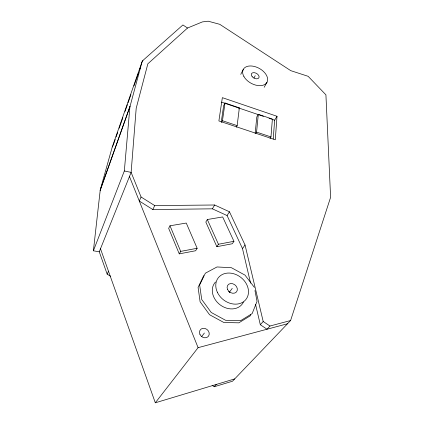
<?xml version="1.0" encoding="UTF-8"?>
<svg xmlns="http://www.w3.org/2000/svg" width="424" height="424" viewBox="0 0 424 424"><rect width="100%" height="100%" fill="white"/><g stroke="black" fill="none" stroke-linecap="round" stroke-linejoin="round"><path stroke-width="0.64" d="M277.01 116.287L275.287 139.766L218.885 120.941L222.356 97.658L277.01 116.287L274.651 120.167L273.215 139.056M270.019 138.468L270.973 136.931L272.388 119.086L258.311 114.305L256.806 116.929L255.158 133.396M110.478 276.236L107.166 274.137L99.264 251.808L93.397 250.791L124.333 170.973L129.908 106.832L142.056 61.809L142.899 60.468L182.914 24.958L187.53 28.026L202.381 21.91L208.173 21.2L219.743 24.311L290.747 70.649L308.142 76.315L325.924 94.849L330.603 197.319L290.583 320.549L232.474 381.234L214.231 386.746L212.159 385.347M255.948 133.152L256.557 132.113L258.311 114.305M93.397 250.791L100.239 189.968L112.243 147.001L142.056 61.809M236.279 127.211L237.149 125.626L239.359 107.871L225.012 103L223.639 105.698L221.249 122.08M221.614 122.319L222.446 120.713L225.012 103M113.256 145.05L115.217 139.454M116.091 136.968L117.618 132.611M119.139 128.26L122.849 117.687M125.027 111.464L127.423 104.627M128.08 102.762L130.91 94.674M133.963 85.966L138.537 72.907M139.846 69.176L140.503 67.31M142.464 61.713L142.899 60.468M100.239 189.968L130.009 106.254M100.133 190.519L129.908 106.832M99.264 251.808L131.122 172.383L136.199 108.295L147.854 63.796L187.53 28.026M250.769 314.582L250.282 315.806L238.829 322.828L223.835 322.489L209.551 314.719L200.107 301.756L198.088 287.377L203.785 275.574M107.166 274.137L108.47 271.18M124.333 170.973L131.122 172.383L141.065 197.006L139.295 201.034L152.831 209.541L212.382 208.825L227.084 215.556L242.491 248.591L250.579 283.142M152.831 209.541L154.712 205.576L214.639 204.999L229.453 211.788L245.04 244.982L263.193 321.498L269.966 326.024L290.583 320.549M240.758 74.364L243.392 69.213M170.008 225.785L168.662 228.351L179.262 253.865L195.649 250.743L197.144 248.279L186.269 223.056L170.008 225.785L180.693 251.39L179.262 253.865M253.987 77.99L255.2 75.726M238.786 108.936L239.359 107.871M264.178 87.275L266.998 82.23M212.382 208.825L214.639 204.999M207.331 219.521L205.831 222.043L216.855 246.694L232.299 243.747L233.947 241.32L222.674 216.95L207.331 219.521L218.44 244.251L216.855 246.694M112.243 147.001L113.038 145.671M227.084 215.556L229.453 211.788M242.491 248.591L245.04 244.982M229.315 292.29L232.241 288.378M201.586 336.688L204.379 333.026M100.488 248.756L155.311 402.8L198.093 347.669L287.53 323.74M269.966 326.024L267.035 329.22L260.315 324.731L263.193 321.498M214.231 386.746L216.351 384.436M155.311 402.8L234.689 378.918M180.693 251.39L197.144 248.279M218.44 244.251L233.947 241.32M222.446 120.713L237.149 125.626M256.557 132.113L270.973 136.931M221.572 102.152L263.41 116.356M269.028 118.259L274.651 120.167M141.065 197.006L154.712 205.576M254.347 287.334L244.993 275.118L231.43 267.719L217.003 266.961L205.359 273.194L199.651 285.023L201.707 299.455L211.216 312.472L225.579 320.29L240.641 320.65L252.132 313.612L257.039 301.369L254.957 290.525M129.463 176.517L198.093 347.669M255.524 304.257L260.315 324.731M228.674 291.479A5.427 4.426 38.4 0 1 229.829 292.279M243.461 302.074A17.368 14.124 38.3 0 1 220.496 305.137A17.368 14.124 38.3 0 1 215.503 281.96M199.884 334.223A5.189 4.436 40.9 0 0 208.279 336.46A5.189 4.436 40.9 0 0 204.951 328.446A5.189 4.436 40.9 0 0 199.884 334.223M227.556 289.486A5.523 4.457 38.1 0 0 236.422 291.988A5.523 4.457 38.1 0 0 232.707 283.73A5.523 4.457 38.1 0 0 227.556 289.486M217.342 292.226A17.57 14.188 38.1 0 0 245.591 299.885A17.57 14.188 38.1 0 0 233.476 273.676A17.57 14.188 38.1 0 0 217.342 292.226M252.216 76.733A4.235 2.666 28.6 0 0 258.905 77.767A4.235 2.666 28.6 0 0 254.453 72.695A4.235 2.666 28.6 0 0 252.216 76.733M243.927 76.569A13.483 8.485 28.6 0 0 265.557 83.952A13.483 8.485 28.6 0 0 255.937 66.928A13.483 8.485 28.6 0 0 243.927 76.569"/></g></svg>
